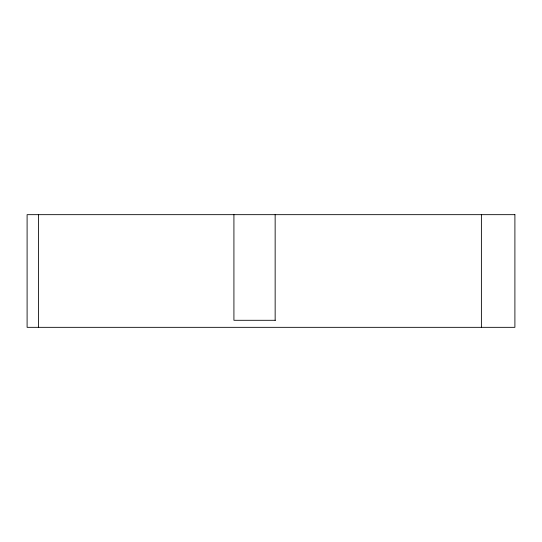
<?xml version="1.0" encoding="UTF-8"?>
<svg xmlns="http://www.w3.org/2000/svg" width="542" height="542" viewBox="0 0 542 542"><rect width="100%" height="100%" fill="white"/><g stroke="black" fill="none" stroke-linecap="round" stroke-linejoin="round"><path stroke-width="0.81" d="M275.417 320.295L233.92 320.295L233.92 214.666M481.391 214.666L481.391 327.334M275.153 214.666L275.153 320.295M38.441 214.666L38.441 327.334M514.9 214.666L27.1 214.666L27.1 327.334L514.9 327.334L514.9 214.666"/></g></svg>
